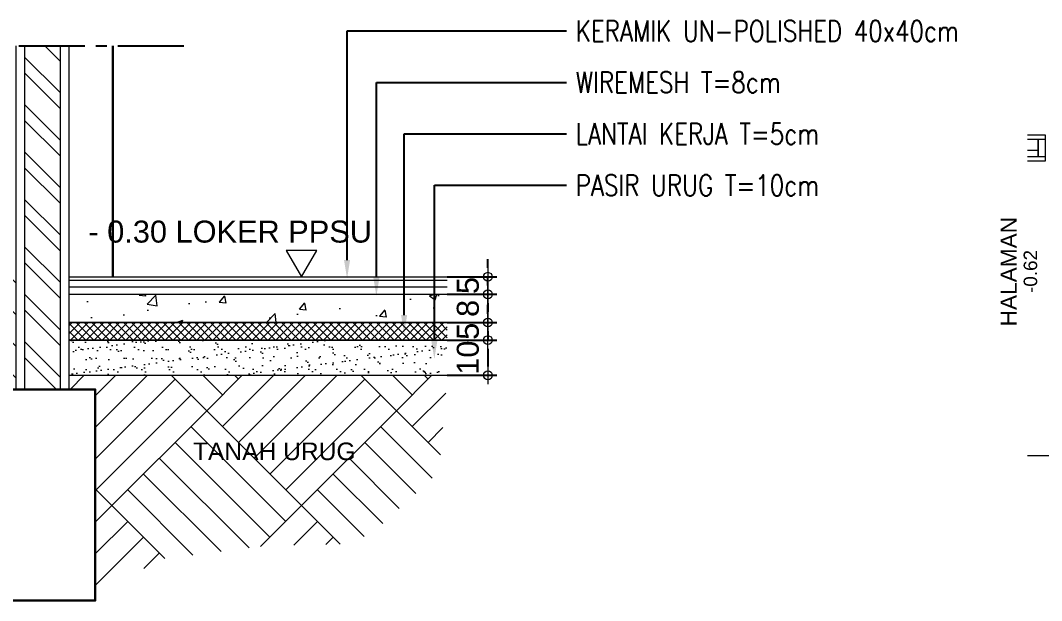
# Model space of a CAD drawing. Header units: millimetres. Extents: x -11 to 1625, y -267 to 180.
# Drawn here: x 1036.91 to 1048.51, y 129.56 to 136.16 of the extents above; entities that cross this region are included whole.
import ezdxf
from ezdxf import colors
from ezdxf.entities.mleader import LeaderData, LeaderLine
from ezdxf.enums import TextEntityAlignment as Align
from ezdxf.math import Vec2, Vec3
from ezdxf.xclip import XClip

# ---------------------------------------------------------------- set-up
doc = ezdxf.new("R2010")
doc.units = ezdxf.units.MM
doc.header["$XCLIPFRAME"] = 0
doc.linetypes.add('CENTER2', pattern=[1.125, 0.75, -0.125, 0.125, -0.125])
for name, color, linetype, lineweight in [('ars', 11, 'Continuous', 5), ('ARSIR BETON', 47, 'Continuous', 5), ('ARSIR WARNA', 43, 'Continuous', 0), ('blk', 1, 'Continuous', 30), ('dinding', 5, 'Continuous', 15), ('keramik', 73, 'Continuous', 5), ('KOLOM', 1, 'Continuous', 30), ('kus', 63, 'Continuous', 15), ('lan', 7, 'Continuous', 15), ('not', 7, 'Continuous', 20), ('PAGAR', 4, 'Continuous', 18), ('TEXT KETERANGAN', 7, 'Continuous', 9), ('u', 6, 'Continuous', 20)]:
    doc.layers.add(name, color=color, linetype=linetype, lineweight=lineweight)
doc.styles.add('ATTR', font='romans.shx', dxfattribs={"width": 0.8, "height": 1.735066})
doc.styles.add('S', font='SIMPLEX', dxfattribs={"width": 1.1})
doc.styles.get("Standard").update_dxf_attribs({"font": 'ARIALUNI.TTF'})
doc.linetypes.add('BATTING', pattern='A,0.0001,-0.1,[134,ltypeshp.shx,S=0.1,R=0,X=-0.1,Y=0],-0.2,[134,ltypeshp.shx,S=0.1,R=180,X=0.1,Y=0],-0.1', length=0.4001)
doc.dimstyles.new('SK-25', dxfattribs={"dimtxt": 0.25, "dimasz": 0.1, "dimexe": 0.1, "dimexo": 0, "dimgap": 0.1, "dimtad": 1, "dimdec": 0, "dimlfac": 25, "dimzin": 12, "dimdsep": 46, "dimtxsty": 'Standard', "dimblk": 'BULAT', "dimcen": 0.1, "dimclrd": 256, "dimadec": 0, "dimazin": 3, "dimtfac": 1, "dimtdec": 0, "dimtofl": 0, "dimtmove": 0, "dimatfit": 3, "dimldrblk": 'BULAT', "dimfxl": 0, "dimtolj": 1, "dimtzin": 0, "dimarcsym": 0})

# ---------------------------------------------------------------- blocks, each defined once
blk = doc.blocks.new('PEIL')
blk.add_lwpolyline([(-0.188, 0.325), (0.188, 0.325), (0, 0)], close=True)
at = {"style": 'S', "width": 1.1, "flags": 4}
blk.add_attdef('CAT', (0.265, 0.036), '', height=0.2, dxfattribs=at)
blk = doc.blocks.new('BULAT')
for p, q in [((-1, 0), (1, 0)), ((0, -1), (0, 1))]:
    blk.add_line(p, q)
blk.add_circle((0, 0), 0.5)
blk = doc.blocks.new('*D1207')
at = {"layer": 'Defpoints', "color": 0}
for p in [(1041.759, 132.525), (1041.759, 132.125), (1042.221, 132.125)]:
    blk.add_point(p, dxfattribs=at)
at = {"layer": 'u', "color": 0, "lineweight": -2}
for p, q in [((1041.759, 132.525), (1042.321, 132.525)), ((1041.759, 132.125), (1042.321, 132.125))]:
    blk.add_line(p, q, dxfattribs=at)
at = {"layer": 'u', "lineweight": -2}
blk.add_line((1042.221, 132.425), (1042.221, 132.225), dxfattribs=at)
at = {"layer": 'u', "lineweight": -2, "xscale": 0.1, "yscale": 0.1, "zscale": 0.1}
for p, rotation in [((1042.221, 132.525), 90), ((1042.221, 132.125), 270)]:
    blk.add_blockref('BULAT', p, dxfattribs=dict(at, rotation=rotation))
at = {"layer": 'u', "color": 0, "insert": (1041.994, 132.325), "char_height": 0.25, "attachment_point": 5, "rotation": 90}
blk.add_mtext('\\A1;10', dxfattribs=at)
blk = doc.blocks.new('*D1208')
at = {"layer": 'Defpoints', "color": 0}
for p in [(1041.759, 132.725), (1042.221, 132.725), (1041.759, 132.525)]:
    blk.add_point(p, dxfattribs=at)
at = {"layer": 'u', "lineweight": -2}
for p, q in [((1042.221, 132.825), (1042.221, 132.925)), ((1042.221, 132.425), (1042.221, 132.325))]:
    blk.add_line(p, q, dxfattribs=at)
at = {"layer": 'u', "color": 0, "lineweight": -2}
for p, q in [((1041.759, 132.725), (1042.321, 132.725)), ((1041.759, 132.525), (1042.321, 132.525))]:
    blk.add_line(p, q, dxfattribs=at)
at = {"layer": 'u', "lineweight": -2, "xscale": 0.1, "yscale": 0.1, "zscale": 0.1}
for p, rotation in [((1042.221, 132.725), 270), ((1042.221, 132.525), 90)]:
    blk.add_blockref('BULAT', p, dxfattribs=dict(at, rotation=rotation))
at = {"layer": 'u', "color": 0, "insert": (1041.994, 132.625), "char_height": 0.25, "attachment_point": 5, "rotation": 90}
blk.add_mtext('\\A1;5', dxfattribs=at)
blk = doc.blocks.new('*D1209')
at = {"layer": 'Defpoints', "color": 0}
for p in [(1041.759, 133.045), (1042.221, 133.045), (1041.759, 132.725)]:
    blk.add_point(p, dxfattribs=at)
at = {"layer": 'u', "lineweight": -2}
for p, q in [((1042.221, 133.145), (1042.221, 133.245)), ((1042.221, 132.625), (1042.221, 132.525))]:
    blk.add_line(p, q, dxfattribs=at)
at = {"layer": 'u', "color": 0, "lineweight": -2}
for p, q in [((1041.759, 133.045), (1042.321, 133.045)), ((1041.759, 132.725), (1042.321, 132.725))]:
    blk.add_line(p, q, dxfattribs=at)
at = {"layer": 'u', "lineweight": -2, "xscale": 0.1, "yscale": 0.1, "zscale": 0.1}
for p, rotation in [((1042.221, 133.045), 270), ((1042.221, 132.725), 90)]:
    blk.add_blockref('BULAT', p, dxfattribs=dict(at, rotation=rotation))
at = {"layer": 'u', "color": 0, "insert": (1041.994, 132.885), "char_height": 0.25, "attachment_point": 5, "rotation": 90}
blk.add_mtext('\\A1;8', dxfattribs=at)
blk = doc.blocks.new('*D1210')
at = {"layer": 'Defpoints', "color": 0}
for p in [(1041.759, 133.245), (1042.221, 133.245), (1041.759, 133.045)]:
    blk.add_point(p, dxfattribs=at)
at = {"layer": 'u', "lineweight": -2}
for p, q in [((1042.221, 133.345), (1042.221, 133.445)), ((1042.221, 132.945), (1042.221, 132.845))]:
    blk.add_line(p, q, dxfattribs=at)
at = {"layer": 'u', "color": 0, "lineweight": -2}
for p, q in [((1041.759, 133.245), (1042.321, 133.245)), ((1041.759, 133.045), (1042.321, 133.045))]:
    blk.add_line(p, q, dxfattribs=at)
at = {"layer": 'u', "lineweight": -2, "xscale": 0.1, "yscale": 0.1, "zscale": 0.1}
for p, rotation in [((1042.221, 133.245), 270), ((1042.221, 133.045), 90)]:
    blk.add_blockref('BULAT', p, dxfattribs=dict(at, rotation=rotation))
at = {"layer": 'u', "color": 0, "insert": (1041.994, 133.145), "char_height": 0.25, "attachment_point": 5, "rotation": 90}
blk.add_mtext('\\A1;5', dxfattribs=at)
blk = doc.blocks.new('D1')
blk.add_line((-3.75, 1.5), (-12.75, 1.5))
at = {"layer": 'kus'}
blk.add_line((-8.35, 3.235), (-9.09, 3.235), dxfattribs=at)
for points in [[(-10.65, 3.3), (-8.35, 3.3), (-8.35, 3.2), (-10.65, 3.2)], [(-8.31, 3.2), (-8.35, 3.2), (-8.35, 3.3), (-8.31, 3.3)]]:
    blk.add_lwpolyline(points, close=True, dxfattribs=at)
at = {"layer": 'lan'}
blk.add_lwpolyline([(-10.69, 3.325), (-8.31, 3.325), (-8.31, 3.175), (-10.69, 3.175)], close=True, dxfattribs=at)
blk = doc.blocks.new('NOTASI RUANG')
at = {"layer": 'not'}
for height, p in [(0.26, (-0.011, 0.3)), (0.175, (-0.009, -0.017))]:
    blk.add_attdef('RUANG', text='', height=height, dxfattribs=at).set_placement(p, align=Align.MIDDLE_CENTER)

msp = doc.modelspace()

# ---------------------------------------------------------------- hatches: boundary and pattern name
at = {"layer": 'ars'}
h = msp.add_hatch(dxfattribs=at)
h.set_pattern_fill('ANSI32', color=256, scale=0.04, angle=-90, style=0)
h.set_pattern_definition([(315, (1036.95884, 131.96467), (0.269408, 0.269408), []), (315, (1036.95884, 131.78506), (0.269408, 0.269408), [])])
h.paths.add_polyline_path([(1037.3588401, 135.8688982), (1036.9588401, 135.8688982), (1036.9588401, 131.9646651), (1037.3588401, 131.9646651)])
at = {"layer": 'ARSIR BETON'}
h = msp.add_hatch(dxfattribs=at)
h.set_pattern_fill('AR-CONC', color=256, scale=0.005, style=0)
h.set_pattern_definition([(50, (540.58116, -16.09705), (0.9109233, -0.0796954), [0.09525, -1.04775]), (355, (540.5812, -16.09705), (-0.1762141, 0.9552832), [0.0762, -0.8382]), (100.451, (540.6571, -16.1037), (0.7347125, 0.8755834), [0.08095, -0.89045]), (46.1842, (540.5812, -15.843), (1.3553952, -0.2102116), [0.142875, -1.571625]), (96.6356, (540.6941, -15.8606), (1.1870212, 1.2371278), [0.121425, -1.335675]), (351.184, (540.5812, -15.843), (1.187023, 1.2371256), [0.1143, -1.2573]), (21, (540.70816, -15.90655), (0.7580744, -0.5113276), [0.09525, -1.04775]), (326, (540.7082, -15.90655), (0.3090101, 0.9209398), [0.0762, -0.8382]), (71.4514, (540.7713, -15.9492), (1.0670825, 0.4096143), [0.08095, -0.89045]), (37.5, (540.58116, -16.09705), (0.01544302, 0.4227752), [0, -0.82804, 0, -0.8509, 0, -0.841375]), (7.5, (540.58116, -16.09705), (0.3340983, 0.50090287), [0, -0.48514, 0, -0.80899, 0, -0.320675]), (327.5, (540.29795, -16.09705), (0.67795298, -0.02864372), [0, -0.3175, 0, -0.9906, 0, -1.31445]), (317.5, (540.17095, -16.09705), (0.7406459, 0.12713246), [0, -0.41275, 0, -0.65786, 0, -0.93345])])
h.paths.add_polyline_path([(1037.4588401, 133.0446652), (1037.4588401, 132.7246652), (1041.75884, 132.7246652), (1041.75884, 133.0446652)])
h = msp.add_hatch(dxfattribs=at)
h.set_pattern_fill('ANSI37', color=256, scale=0.02, style=0)
h.set_pattern_definition([(45, (845.88107, 173.337575), (-0.04490128, 0.04490128), []), (135, (845.88107, 173.337575), (-0.04490128, -0.04490128), [])])
h.paths.add_polyline_path([(1041.75884, 132.7246652), (1037.4588401, 132.7246652), (1037.4588401, 132.5246652), (1041.75884, 132.5246652)])
h = msp.add_hatch(dxfattribs=at)
h.set_pattern_fill('AR-SAND', color=256, scale=0.004, style=0)
h.set_pattern_definition([(37.5, (153.9027, 180.22426), (-0.006400125, 0.195765295), [0, -0.154432, 0, -0.17272, 0, -0.1651]), (7.5, (153.9027, 180.22426), (0.17980931, 0.28673004), [0, -0.083312, 0, -0.139192, 0, -0.05334]), (327.5, (153.77773, 180.22426), (0.316396948, 0.000574874), [0, -0.0508, 0, -0.18288, 0, -0.23876]), (317.5, (153.77773, 180.22426), (0.30542258, 0.08917173), [0, -0.0254, 0, -0.119888, 0, -0.13716])])
h.paths.add_polyline_path([(1037.4588401, 132.5246652), (1037.4588401, 132.1246652), (1041.75884, 132.1246652), (1041.75884, 132.5246652)])
at = {"layer": 'ARSIR WARNA'}
h = msp.add_hatch(dxfattribs=at)
h.set_pattern_fill('AR-PARQ1', color=25, scale=0.005, angle=45, style=0)
h.set_pattern_definition([(135, (1032.5588, 129.5647), (-2.15526, 2e-16), [1.524, -1.524]), (135, (1032.7384, 129.7443), (-2.15526, 2e-16), [1.524, -1.524]), (135, (1032.918, 129.9239), (-2.15526, 2e-16), [1.524, -1.524]), (135, (1033.0977, 130.1035), (-2.15526, 2e-16), [1.524, -1.524]), (135, (1033.2773, 130.2831), (-2.15526, 2e-16), [1.524, -1.524]), (135, (1033.4569, 130.4627), (-2.15526, 2e-16), [1.524, -1.524]), (135, (1033.6365, 130.6423), (-2.15526, 2e-16), [1.524, -1.524]), (45, (1031.4812, 130.6423), (2.15526, -2e-16), [1.524, -1.524]), (45, (1031.3016, 130.8219), (2.15526, -2e-16), [1.524, -1.524]), (45, (1031.122, 131.0015), (2.15526, -2e-16), [1.524, -1.524]), (45, (1030.9424, 131.1811), (2.15526, -2e-16), [1.524, -1.524]), (45, (1030.7628, 131.3607), (2.15526, -2e-16), [1.524, -1.524]), (45, (1030.5832, 131.5403), (2.15526, -2e-16), [1.524, -1.524]), (45, (1030.4036, 131.72), (2.15526, -2e-16), [1.524, -1.524])])
h.paths.add_polyline_path([(1036.8588401, 133.3246652), (1032.5588403, 133.3246652), (1032.9524699, 131.4347258), (1033.8297732, 130.8700376), (1034.4146403, 130.7142607), (1035.4089187, 130.4611241), (1035.7013522, 130.1690439), (1036.5588401, 129.5646651), (1036.5588401, 131.9646651), (1036.8588401, 131.9646651)])
h.paths.add_polyline_path([(1041.75884, 132.1246652), (1037.4588401, 132.1246652), (1037.4588401, 131.9646651), (1037.7588401, 131.9646651), (1037.7588401, 129.5646651), (1038.4697281, 130.0327394), (1039.7174474, 130.1885162), (1040.6727332, 130.2079875), (1040.9651667, 130.3832368), (1041.6670088, 131.0258134)])

# ---------------------------------------------------------------- linework, layer by layer
at = {"linetype": 'CENTER2'}
msp.add_lwpolyline([(1035.7670156, 135.8688982), (1038.8670052, 135.8688982)], dxfattribs=at)
at = {"lineweight": 9}
msp.add_lwpolyline([(1037.4588401, 132.1246652), (1041.75884, 132.1246652)], dxfattribs=at)
at = {"layer": 'ARSIR WARNA', "linetype": 'BATTING', "ltscale": 0.2}
msp.add_lwpolyline([(1041.75884, 133.1246652), (1037.4588401, 133.1246652)], dxfattribs=at)
at = {"layer": 'blk'}
msp.add_lwpolyline([(1036.5588401, 129.5646651), (1037.7588401, 129.5646651), (1037.7588401, 131.9646651), (1036.5588401, 131.9646651)], close=True, dxfattribs=at)
at = {"layer": 'dinding'}
msp.add_lwpolyline([(1037.4588401, 135.8688982), (1037.4588401, 131.9646651), (1036.8588401, 131.9646651), (1036.8588401, 135.8688982)], dxfattribs=at)
at = {"layer": 'KOLOM'}
msp.add_lwpolyline([(1037.9588401, 135.8688982), (1037.9588401, 133.2446651)], dxfattribs=at)
at = {"layer": 'lan'}
for p, q in [((1037.4588401, 133.2446651), (1041.75884, 133.2446651)), ((1041.75884, 133.0446652), (1037.4588401, 133.0446652)), ((1041.75884, 132.5246652), (1037.4588401, 132.5246652))]:
    msp.add_line(p, q, dxfattribs=at)
for points in [[(1037.4588401, 133.2046651), (1041.75884, 133.2046651)], [(1041.75884, 133.0446652), (1038.0935091, 133.0446652)], [(1037.4588401, 132.7246652), (1041.75884, 132.7246652)], [(1041.75884, 132.7246652), (1037.4588401, 132.7246652)], [(1037.4588401, 132.5246652), (1041.75884, 132.5246652)]]:
    msp.add_lwpolyline(points, dxfattribs=at)
at = {"layer": 'PAGAR'}
msp.add_lwpolyline([(1037.3588401, 135.8688982), (1037.3588401, 131.9646651), (1036.9588401, 131.9646651), (1036.9588401, 135.8688982)], dxfattribs=at)

# ---------------------------------------------------------------- block references
ref = msp.add_blockref('NOTASI RUANG', (1048.3718039, 133.3113802), dxfattribs=dict(xscale=0.7767736576984541, yscale=0.7767736576984541, zscale=0.7767736576984541, rotation=90))
ref.add_attrib('RUANG', '-0.62', dxfattribs={"layer": 'not', "height": 0.15353777, "rotation": 90}).set_placement((1048.3852108, 133.3046466), align=Align.MIDDLE_CENTER)
ref.add_attrib('RUANG', 'HALAMAN', dxfattribs={"layer": 'not', "height": 0.18424533, "rotation": 90}).set_placement((1048.1389369, 133.3027012), align=Align.MIDDLE_CENTER)
at = {"layer": 'keramik', "color": 4}
ref = msp.add_blockref('D1', (1065.1723054, 128.2089977), dxfattribs=dict(at, xscale=2, yscale=2, zscale=2))
XClip(ref).set_block_clipping_path([(-8.4106293898, 1.3416341843), (-1.6716205986, 3.6885782269)])
at = {"layer": 'not'}
ref = msp.add_blockref('PEIL', (1040.1015635, 133.2446651), dxfattribs=dict(at, xscale=-0.9237604307034012, yscale=0.9237604307034012, zscale=0.9237604307034012))
ref.add_attrib('CAT', '- 0.30 LOKER PPSU', (1037.6816588, 133.6330347), dxfattribs={"layer": '0', "height": 0.25, "flags": 4})

# ---------------------------------------------------------------- texts
msp.add_text('TANAH URUG', height=0.2, dxfattribs=at).set_placement((1039.7931932, 131.2607977), align=Align.MIDDLE)

# ---------------------------------------------------------------- dimensions: what is measured, and where the dimension line sits
at = {"layer": 'u'}
for base, p1, p2, picture, middle in [((1042.221346, 133.2446651), (1041.75884, 133.0446652), (1041.75884, 133.2446651), '*D1210', (1042.221346, 133.1446652)), ((1042.221346, 133.0446652), (1041.75884, 132.7246652), (1041.75884, 133.0446652), '*D1209', (1042.221346, 132.8846652)), ((1042.221346, 132.7246652), (1041.75884, 132.5246652), (1041.75884, 132.7246652), '*D1208', (1042.221346, 132.6246652)), ((1042.221346, 132.1246652), (1041.75884, 132.5246652), (1041.75884, 132.1246652), '*D1207', (1042.221346, 132.3246652))]:
    dim = msp.add_linear_dim(base=base, p1=p1, p2=p2, angle=90, dimstyle='SK-25', dxfattribs=at)
    dim.commit()
    dim.dimension.update_dxf_attribs({"geometry": picture, "text_midpoint": middle, "dimtype": 160})

# ---------------------------------------------------------------- leaders
at = {"layer": 'TEXT KETERANGAN'}
ml = msp.add_multileader_mtext('Standard', dxfattribs=at)
ml.set_content('{\\C90;KERAMIK UN-POLISHED 40x40cm}', color=256, style='ATTR')
ml.set_leader_properties()
ml.build(insert=Vec2(0, 0))
ml.multileader.update_dxf_attribs({"text_left_attachment_type": 2, "text_right_attachment_type": 2, "dogleg_length": 2.367, "arrow_head_size": 0.2110034})
ctx = ml.context
ctx.base_point, ctx.char_height, ctx.arrow_head_size, ctx.landing_gap_size, ctx.plane_origin = Vec3(1043.1124022, 136.0378248), 0.24, 0.2110034, 0.1055017, Vec3(1045.8403685, 135.3145172)
ctx.left_attachment, ctx.right_attachment = 2, 2
notes = []
notes.append((ctx, [(0, (1, 1, 0), (1040.6203889, 136.0378248), (1, 0), 2.4920133, [(0, [(1040.6203889, 133.2238923)], 0, [])])]))
ctx.mtext.insert, ctx.mtext.flow_direction = Vec3(1043.2179039, 136.1578248), 5
ml = msp.add_multileader_mtext('Standard', dxfattribs=at)
ml.set_content('{\\C90;WIREMESH T=8cm}', color=256, style='ATTR')
ml.set_leader_properties()
ml.build(insert=Vec2(0, 0))
ml.multileader.update_dxf_attribs({"text_left_attachment_type": 2, "text_right_attachment_type": 2, "dogleg_length": 2.367, "arrow_head_size": 0.2110034})
ctx = ml.context
ctx.base_point, ctx.char_height, ctx.arrow_head_size, ctx.landing_gap_size, ctx.plane_origin = Vec3(1043.1124022, 135.4533208), 0.24, 0.2110034, 0.1055017, Vec3(1045.8403685, 134.7300133)
ctx.left_attachment, ctx.right_attachment = 2, 2
notes.append((ctx, [(0, (1, 1, 0), (1040.9536195, 135.4533208), (1, 0), 2.1587827, [(0, [(1040.9536195, 133.0238924)], 0, [])])]))
ctx.mtext.insert, ctx.mtext.flow_direction = Vec3(1043.2179039, 135.5733208), 5
ml = msp.add_multileader_mtext('Standard', dxfattribs=at)
ml.set_content('{\\C90;LANTAI KERJA T=5cm}', color=256, style='ATTR')
ml.set_leader_properties()
ml.build(insert=Vec2(0, 0))
ml.multileader.update_dxf_attribs({"text_left_attachment_type": 2, "text_right_attachment_type": 2, "dogleg_length": 2.367, "arrow_head_size": 0.2110034})
ctx = ml.context
ctx.base_point, ctx.char_height, ctx.arrow_head_size, ctx.landing_gap_size, ctx.plane_origin = Vec3(1043.1124022, 134.8688168), 0.24, 0.2110034, 0.1055017, Vec3(1045.8403685, 134.1455093)
ctx.left_attachment, ctx.right_attachment = 2, 2
notes.append((ctx, [(0, (1, 1, 0), (1041.2686692, 134.8688168), (1, 0), 1.843733, [(0, [(1041.2686692, 132.5983866)], 0, [])])]))
ctx.mtext.insert, ctx.mtext.flow_direction = Vec3(1043.2179039, 134.9888168), 5
ml = msp.add_multileader_mtext('Standard', dxfattribs=at)
ml.set_content('{\\C90;PASIR URUG T=10cm}', color=256, style='ATTR')
ml.set_leader_properties()
ml.build(insert=Vec2(0, 0))
ml.multileader.update_dxf_attribs({"text_left_attachment_type": 2, "text_right_attachment_type": 2, "dogleg_length": 2.367, "arrow_head_size": 0.2110034})
ctx = ml.context
ctx.base_point, ctx.char_height, ctx.arrow_head_size, ctx.landing_gap_size, ctx.plane_origin = Vec3(1043.1124022, 134.2843128), 0.24, 0.2110034, 0.1055017, Vec3(1045.8403685, 133.5610053)
ctx.left_attachment, ctx.right_attachment = 2, 2
notes.append((ctx, [(0, (1, 1, 0), (1041.6122784, 134.2843128), (1, 0), 1.5001237, [(0, [(1041.6122784, 132.3085266)], 0, [])])]))
ctx.mtext.insert, ctx.mtext.flow_direction = Vec3(1043.2179039, 134.4043128), 5
for ctx, leaders in notes:
    for number, flags, end, landing, length, lines in leaders:
        leader = LeaderData()
        leader.index, (leader.has_last_leader_line, leader.has_dogleg_vector, leader.attachment_direction) = number, flags
        leader.last_leader_point, leader.dogleg_vector, leader.dogleg_length = Vec3(end), Vec3(landing), length
        for number, points, colour, breaks in lines:
            line = LeaderLine()
            line.index, line.vertices, line.color, line.breaks = number, Vec3.list(points), colors.encode_raw_color(colour), breaks
            leader.lines.append(line)
        ctx.leaders.append(leader)

doc.saveas('drawing.dxf')
